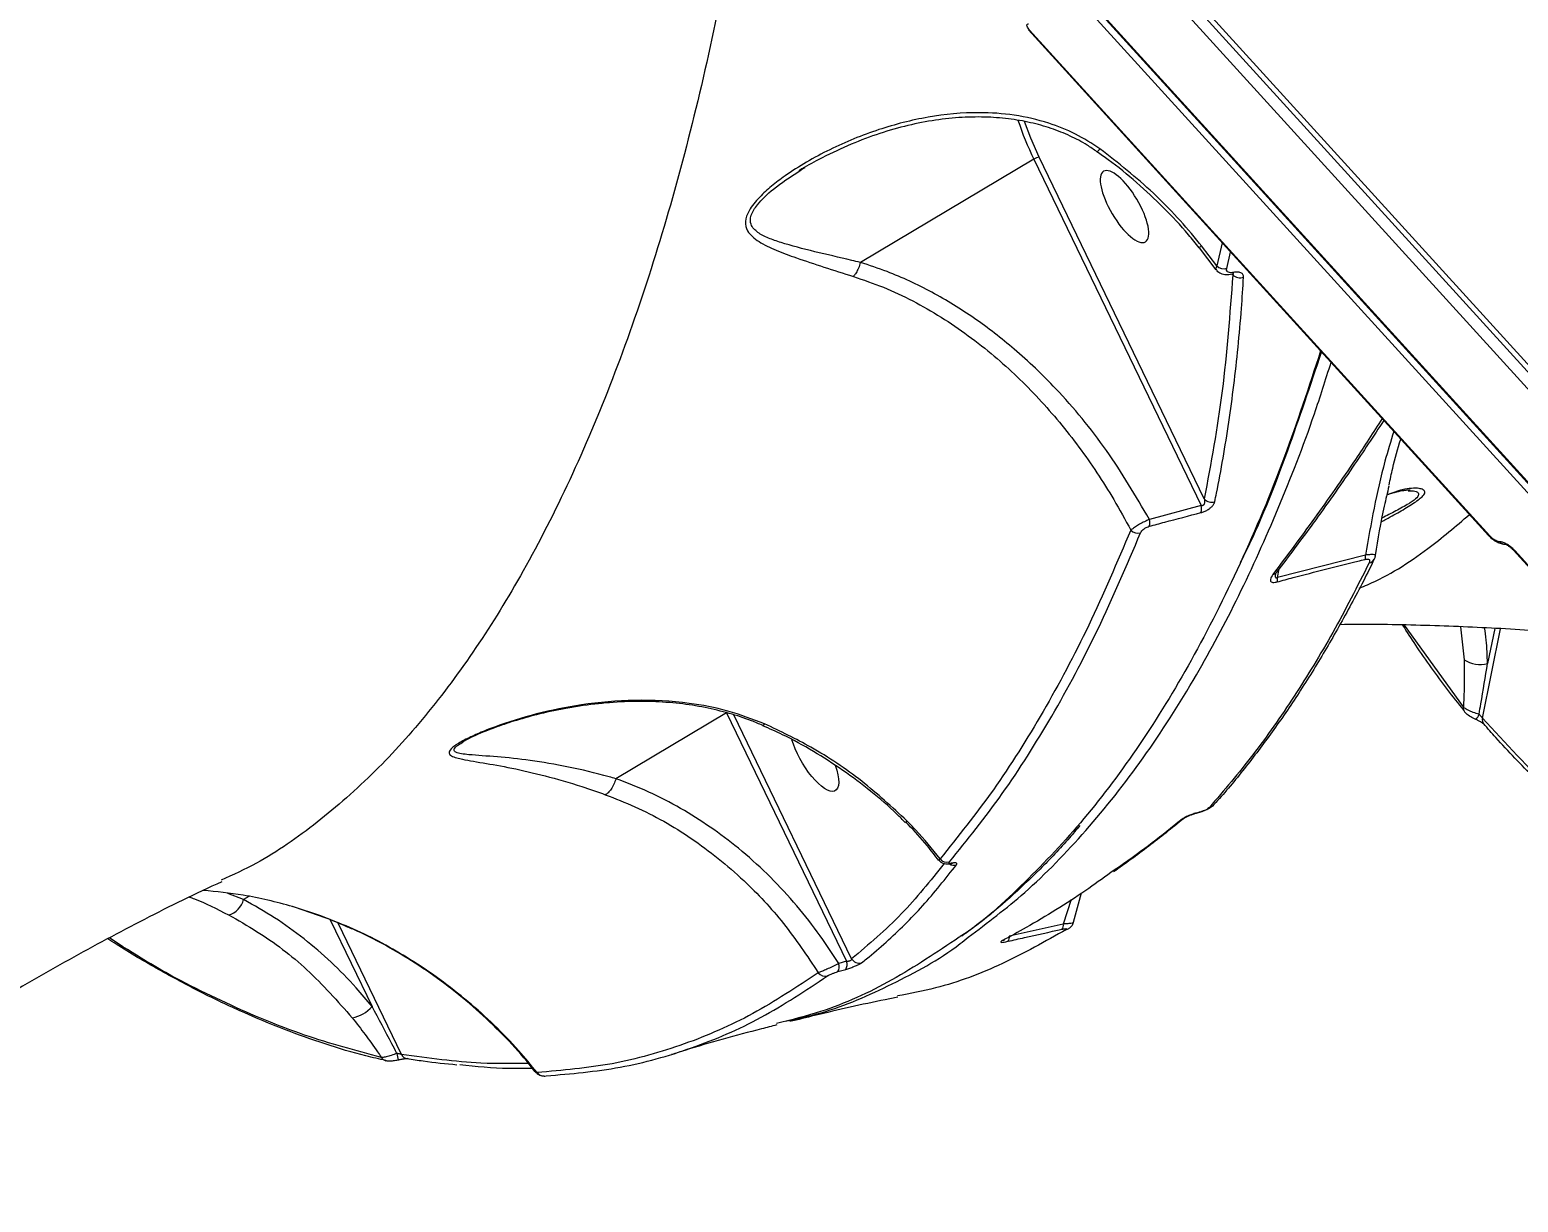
# Model space of a CAD drawing. Header units: millimetres. Extents: x -6028 to 5958, y -6064 to 4137.
# Drawn here: x 668.5 to 838.1, y -370.7 to -237.1 of the extents above; entities that cross this region are included whole.
import ezdxf

# ---------------------------------------------------------------- set-up
doc = ezdxf.new("R2010")
doc.units = ezdxf.units.MM
for name, color, linetype in [('DIKOM_ОБЪЕКТ', 7, 'Continuous'), ('DIKOM_РАЗМЕР_ЗОНА', 7, 'Continuous'), ('DIKOM_РАЗМЕР_ОБЪЕКТА', 7, 'Continuous')]:
    doc.layers.add(name, color=color, linetype=linetype)
doc.styles.add('style1', font='arial.ttf', dxfattribs={"width": 0.8})
doc.dimstyles.new('1-50', dxfattribs={"dimtxt": 300, "dimasz": 200, "dimexe": 100, "dimexo": 0, "dimgap": 100, "dimtad": 1, "dimtxsty": 'style1', "dimcen": 200, "dimclrd": 7, "dimclre": 7, "dimclrt": 7, "dimadec": 1, "dimazin": 2, "dimtfac": 1, "dimtmove": 0, "dimatfit": 2, "dimfxl": 0, "dimlwd": 25, "dimlwe": 18, "dimarcsym": 0})

# ---------------------------------------------------------------- blocks, each defined once
blk = doc.blocks.new('*D9')
at = {"layer": 'Defpoints', "color": 0, "transparency": 16777216}
for p in [(-6027.56, 1459.58), (4556.58, 1382.7), (4556.58, -5964.37)]:
    blk.add_point(p, dxfattribs=at)
at = {"layer": 'DIKOM_РАЗМЕР_ЗОНА', "color": 7, "lineweight": 18, "transparency": 16777216}
for p, q in [((-6027.56, 1459.58), (-6027.56, -6064.37)), ((4556.58, 1382.7), (4556.58, -6064.37))]:
    blk.add_line(p, q, dxfattribs=at)
at = {"layer": 'DIKOM_РАЗМЕР_ЗОНА', "color": 7, "lineweight": 25, "transparency": 16777216}
blk.add_line((-5827.56, -5964.37), (4356.58, -5964.37), dxfattribs=at)
at = {"layer": 'DIKOM_РАЗМЕР_ЗОНА', "color": 7, "transparency": 16777216}
for points in [[(-5827.56, -5931.03), (-5827.56, -5997.7), (-6027.56, -5964.37)], [(4356.58, -5931.03), (4356.58, -5997.7), (4556.58, -5964.37)]]:
    blk.add_solid(points, dxfattribs=at)
at = {"layer": 'DIKOM_РАЗМЕР_ЗОНА', "color": 7, "transparency": 16777216, "insert": (157.08, -5711.2), "char_height": 300, "attachment_point": 5, "style": 'style1'}
blk.add_mtext('10600', dxfattribs=at)
blk = doc.blocks.new('*D11')
at = {"layer": 'Defpoints', "color": 0, "transparency": 16777216}
for p in [(259.43, 2965.58), (1920.55, -3002.33), (4022.59, -3002.33)]:
    blk.add_point(p, dxfattribs=at)
at = {"layer": 'DIKOM_РАЗМЕР_ОБЪЕКТА', "color": 7, "lineweight": 18, "transparency": 16777216}
for p, q in [((259.43, 2965.58), (4122.59, 2965.58)), ((1920.55, -3002.33), (4122.59, -3002.33))]:
    blk.add_line(p, q, dxfattribs=at)
at = {"layer": 'DIKOM_РАЗМЕР_ОБЪЕКТА', "color": 7, "lineweight": 25, "transparency": 16777216}
blk.add_line((4022.59, 2765.58), (4022.59, -2802.33), dxfattribs=at)
at = {"layer": 'DIKOM_РАЗМЕР_ОБЪЕКТА', "color": 7, "transparency": 16777216}
for points in [[(3989.25, 2765.58), (4055.92, 2765.58), (4022.59, 2965.58)], [(3989.25, -2802.33), (4055.92, -2802.33), (4022.59, -3002.33)]]:
    blk.add_solid(points, dxfattribs=at)
at = {"layer": 'DIKOM_РАЗМЕР_ОБЪЕКТА', "color": 7, "transparency": 16777216, "insert": (3769.41, -24.42), "char_height": 300, "attachment_point": 5, "rotation": 90, "style": 'style1'}
blk.add_mtext('6000', dxfattribs=at)
blk = doc.blocks.new('*D12')
at = {"layer": 'Defpoints', "color": 0, "transparency": 16777216}
for p in [(3056.58, 1987.9), (-4027.97, 676.5), (3056.58, -3714.77)]:
    blk.add_point(p, dxfattribs=at)
at = {"layer": 'DIKOM_РАЗМЕР_ОБЪЕКТА', "color": 7, "lineweight": 18, "transparency": 16777216}
for p, q in [((3056.58, 1987.9), (3056.58, -3814.77)), ((-4027.97, 676.5), (-4027.97, -3814.77))]:
    blk.add_line(p, q, dxfattribs=at)
at = {"layer": 'DIKOM_РАЗМЕР_ОБЪЕКТА', "color": 7, "lineweight": 25, "transparency": 16777216}
blk.add_line((-3827.97, -3714.77), (2856.58, -3714.77), dxfattribs=at)
at = {"layer": 'DIKOM_РАЗМЕР_ОБЪЕКТА', "color": 7, "transparency": 16777216}
for points in [[(-3827.97, -3681.44), (-3827.97, -3748.11), (-4027.97, -3714.77)], [(2856.58, -3681.44), (2856.58, -3748.11), (3056.58, -3714.77)]]:
    blk.add_solid(points, dxfattribs=at)
at = {"layer": 'DIKOM_РАЗМЕР_ОБЪЕКТА', "color": 7, "transparency": 16777216, "insert": (20, -3461.6), "char_height": 300, "attachment_point": 5, "style": 'style1'}
blk.add_mtext('7100', dxfattribs=at)

msp = doc.modelspace()

# ---------------------------------------------------------------- linework, layer by layer
at = {"layer": 'DIKOM_ОБЪЕКТ', "color": 7, "linetype": 'Continuous', "lineweight": 15}
for p, q in [((739.758, -180.606), (1045.691, -516.736)), ((1046.571, -516.58), (740.638, -180.451)), ((1046.74, -516.625), (740.807, -180.495)), ((801.73, -234.022), (854.194, -291.664)), ((800.28, -235.265), (852.744, -292.907)), ((853.817, -292.138), (801.353, -234.495)), ((834.762, -294.749), (782.299, -237.107)), ((834.91, -294.795), (782.446, -237.153)), ((782.921, -251.846), (763.157, -263.622)), ((782.921, -251.846), (802.007, -291.338)), ((802.351, -290.556), (783.534, -251.62)), ((803.703, -264.462), (801.816, -261.939)), ((803.776, -264.025), (802.024, -261.713)), ((804.404, -261.395), (803.776, -264.025)), ((804.911, -264.294), (805.354, -262.438)), ((805.574, -264.974), (805.609, -265.028)), ((825.594, -289.661), (825.818, -289.667)), ((802.007, -291.338), (796.1, -292.901)), ((857.824, -318.638), (837.597, -296.414)), ((857.974, -318.684), (837.747, -296.46)), ((820.735, -296.977), (810.696, -299.544)), ((810.696, -299.544), (810.903, -298.526)), ((831.891, -314.274), (825.177, -304.959)), ((831.569, -305.165), (831.978, -308.898)), ((834.065, -315.541), (836.142, -305.375)), ((835.465, -305.328), (834.647, -309.331)), ((747.886, -314.953), (735.284, -322.461)), ((747.886, -314.953), (761.571, -343.27)), ((762.154, -342.982), (748.722, -315.19)), ((717.738, -318.345), (717.884, -318.253)), ((768.31, -327.402), (768.31, -327.403)), ((801.601, -326.335), (801.542, -326.38)), ((692.839, -336.235), (691.055, -335.53)), ((693.435, -335.88), (692.839, -336.235)), ((788.334, -335.516), (787.393, -338.859)), ((787.166, -336.24), (786.285, -339.028)), ((702.705, -338.527), (707.486, -348.421)), ((710.847, -353.881), (703.611, -338.91)), ((786.285, -339.028), (780.13, -340.406)), ((760.587, -344.448), (761.479, -344.185)), ((761.571, -343.27), (760.677, -343.534)), ((726.308, -355.944), (726.211, -355.976))]:
    msp.add_line(p, q, dxfattribs=at)
at = {"layer": 'DIKOM_ОБЪЕКТ', "color": 7, "linetype": 'Continuous', "lineweight": 15, "flags": 128}
for points in [[(783.534, -251.62), (782.57, -249.447), (781.872, -247.575)], [(768.451, -327.261), (768.353, -327.36), (768.311, -327.402), (768.31, -327.402)], [(773.445, -332.163), (773.515, -332.145), (773.635, -332.084)], [(779.36, -340.91), (779.501, -340.865), (779.578, -340.827)], [(727.093, -356.363), (727.179, -356.356), (727.318, -356.326)]]:
    msp.add_lwpolyline(points, dxfattribs=at)
at = {"layer": 'DIKOM_ОБЪЕКТ', "color": 7, "linetype": 'Continuous', "lineweight": 15}
for centre, radius, start, end in [((782.416, -236.99), 0.166, 225.95848, 280.38738), ((815.058, -236.211), 35.738, 198.2602, 205.9429), ((783.715, -253.057), 1.448, 97.16243, 123.23397), ((802.466, -262.349), 0.774, 124.79689, 149.33692), ((804.595, -263.095), 1.239, 228.6384, 284.76124), ((805.393, -264.696), 0.306, 289.04955, 347.71277), ((806.432, -264.229), 1.147, 224.1408, 290.61283), ((800.637, -291.695), 1.416, 341.79384, 14.62653), ((803.204, -289.836), 1.116, 220.1438, 287.94835), ((794.746, -293.279), 1.405, 342.71811, 15.61264), ((794.802, -293.32), 1.154, 224.59569, 284.76884), ((834.88, -294.631), 0.167, 225.13784, 280.24934), ((836.663, -294.921), 0.822, 221.15947, 268.13976), ((837.716, -296.296), 0.168, 224.0119, 280.95365), ((819.604, -297.117), 1.139, 342.30698, 7.06599), ((821.006, -297.082), 0.797, 281.07975, 333.13091), ((810.09, -298.529), 0.659, 277.27956, 322.25776), ((809.569, -299.716), 1.14, 344.16189, 8.70597), ((833.782, -306.222), 3.227, 236.00954, 285.53743), ((832.661, -314.369), 0.776, 172.98977, 216.11619), ((832.454, -314.778), 1.273, 313.04355, 344.87474), ((834.812, -315.743), 0.773, 164.83819, 219.23395), ((802.78, -324.909), 0.841, 281.75033, 318.24319), ((799.617, -326.407), 0.73, 279.69665, 309.59662), ((773.042, -330.941), 1.041, 219.03045, 285.04781), ((773.82, -331.297), 1.009, 240.5339, 286.70617), ((690.451, -335.619), 2.466, 286.01607, 345.52136), ((785.564, -339.17), 0.735, 322.63094, 11.17495), ((779.421, -340.562), 0.726, 323.71731, 12.42271), ((786.461, -338.811), 0.854, 281.64868, 301.87342), ((759.77, -343.906), 0.98, 326.42132, 22.33057), ((760.661, -343.641), 0.982, 326.30859, 22.15426), ((763.021, -342.468), 1.008, 210.66037, 285.05072), ((759.142, -343.979), 0.99, 216.57689, 285.31586), ((704.557, -345.905), 3.862, 279.95375, 319.34107), ((709.271, -353.767), 0.872, 210.99857, 255.21161), ((726.657, -350.362), 16.697, 191.77354, 194.42989), ((711.642, -353.54), 0.865, 203.22239, 259.09057), ((727.074, -355.455), 0.908, 212.56824, 271.21269)]:
    msp.add_arc(centre, radius, start, end, dxfattribs=at)
at = {"layer": 'DIKOM_ОБЪЕКТ', "color": 7, "linetype": 'Continuous', "lineweight": 15, "extrusion": (0, 0, -1)}
msp.add_ellipse((793.266, -257.253), major_axis=(-2.381, 4.016), ratio=0.3496586, dxfattribs=at)
for start_param, end_param in [(3.210211, 5.3683341), (2.051724, 3.210211)]:
    msp.add_ellipse((757.919, -319.804), major_axis=(-2.381, 4.016), ratio=0.3496586, start_param=start_param, end_param=end_param, dxfattribs=at)
at = {"layer": 'DIKOM_ОБЪЕКТ', "color": 7, "linetype": 'Continuous', "lineweight": 15}
for points, knots in [([(676.541, -169.463), (676.362, -169.579), (672.649, -171.982), (665.554, -176.921), (655.277, -184.296), (645.195, -191.962), (635.291, -199.874), (625.576, -208.04), (616.055, -216.452), (606.731, -225.106), (597.613, -234), (590.134, -241.643), (585.726, -246.35), (584.227, -247.951)], [0, 0, 0, 0, 0.0052945, 0.1098334, 0.2143714, 0.3189095, 0.4234469, 0.5279835, 0.6325205, 0.7370569, 0.8415928, 0.9461281, 1, 1, 1, 1]), ([(751.404, -208.177), (750.771, -212.627), (749.387, -222.345), (746.687, -236.442), (743.395, -250.526), (739.582, -263.838), (735.254, -276.313), (730.413, -287.875), (725.224, -298.154), (719.732, -307.175), (713.986, -314.988), (707.837, -321.832), (701.275, -327.567), (695.398, -331.694), (691.62, -333.415), (690.27, -334.03)], [0, 0, 0, 0, 0.0681865, 0.148901, 0.2296778, 0.3103914, 0.3934847, 0.4766462, 0.5597375, 0.6379134, 0.7161474, 0.7943216, 0.8747513, 0.9552477, 1, 1, 1, 1]), ([(782.446, -237.153), (782.38, -237.075), (782.249, -236.918), (782.146, -236.705), (782.131, -236.542), (782.196, -236.451), (782.282, -236.437), (782.316, -236.431)], [0, 0, 0, 0, 0.21423696, 0.42854257, 0.64312784, 0.85808844, 1, 1, 1, 1]), ([(790.464, -250.671), (789.546, -250.079), (787.709, -248.894), (784.402, -247.584), (780.709, -246.742), (776.074, -246.422), (770.849, -246.917), (765.124, -248.396), (759.582, -250.649), (755.56, -252.993), (752.999, -254.918), (751.54, -256.237), (750.407, -257.63), (749.934, -258.987), (750.26, -260.237), (751.533, -261.299), (753.509, -262.255), (756.021, -263.171), (758.949, -264.142), (761.218, -264.858), (762.353, -265.215)], [0, 0, 0, 0, 0.0482054, 0.0964664, 0.1564816, 0.2165949, 0.305093, 0.3937433, 0.4869544, 0.579989, 0.611337, 0.6426247, 0.6797843, 0.7100241, 0.7402884, 0.7862502, 0.8340966, 0.8820766, 0.9410321, 1, 1, 1, 1]), ([(790.123, -251.013), (789.753, -250.75), (788.788, -250.063), (787.032, -249.165), (784.877, -248.299), (782.519, -247.64), (779.984, -247.209), (777.243, -247.011), (774.327, -247.075), (771.264, -247.431), (768.115, -248.083), (764.897, -249.041), (761.622, -250.303), (758.735, -251.708), (756.867, -252.702), (756.159, -253.176), (756.124, -253.2)], [0, 0, 0, 0, 0.0368567, 0.0962694, 0.1591266, 0.2255762, 0.2959339, 0.3705098, 0.4524064, 0.5378756, 0.6276034, 0.7219229, 0.8208557, 0.9245703, 0.9962477, 1, 1, 1, 1]), ([(801.778, -261.972), (801.377, -261.465), (800.105, -259.859), (797.73, -257.356), (794.676, -254.504), (792.13, -252.39), (790.556, -251.314), (790.122, -251.017)], [0, 0, 0, 0, 0.1208297, 0.3829009, 0.6430553, 0.9015004, 1, 1, 1, 1]), ([(790.156, -250.965), (790.157, -250.975), (790.163, -251.004), (790.279, -250.886), (790.399, -250.749), (790.448, -250.69), (790.464, -250.671)], [0, 0, 0, 0, 0.2417526, 0.7288981, 0.9127873, 1, 1, 1, 1]), ([(802.024, -261.713), (801.954, -261.626), (800.263, -259.52), (796.658, -255.531), (792.543, -252.302), (790.464, -250.671)], [0, 0, 0, 0, 0.0209679, 0.5055777, 1, 1, 1, 1]), ([(756.157, -253.238), (756.286, -253.14), (756.507, -252.973), (756.766, -252.847), (756.872, -252.795)], [0, 0, 0, 0, 0.58784253, 1, 1, 1, 1]), ([(763.151, -263.629), (763.15, -263.629), (762.817, -263.548), (761.029, -263.126), (757.88, -262.384), (754.74, -261.596), (752.641, -260.863), (751.39, -260.235), (750.608, -259.419), (750.588, -258.643), (750.821, -257.887), (751.49, -256.813), (753.362, -255.051), (755.15, -253.891), (756.157, -253.238)], [0, 0, 0, 0, 0.0001606, 0.0400282, 0.2165297, 0.3963771, 0.4720637, 0.5490229, 0.6289929, 0.6885796, 0.695541, 0.7623381, 0.8662137, 1, 1, 1, 1]), ([(763.151, -263.629), (763.085, -263.845), (762.954, -264.278), (762.684, -264.795), (762.476, -265.083), (762.374, -265.193), (762.353, -265.215)], [0, 0, 0, 0, 0.34138, 0.682783, 0.9340564, 1, 1, 1, 1]), ([(763.157, -263.622), (763.156, -263.623), (763.154, -263.624), (763.152, -263.627), (763.151, -263.628), (763.151, -263.629)], [0, 0, 0, 0, 0.4264472, 0.7885712, 1, 1, 1, 1]), ([(796.1, -292.901), (794.534, -290.234), (791.403, -284.902), (786.084, -278.502), (780.943, -273.572), (776.198, -269.908), (771.347, -266.936), (766.959, -264.87), (764.173, -263.955), (763.157, -263.622)], [0, 0, 0, 0, 0.1992548, 0.3984547, 0.5429348, 0.67081, 0.7989904, 0.9267428, 1, 1, 1, 1]), ([(803.776, -264.025), (803.723, -264.137), (803.636, -264.318), (803.711, -264.406), (803.739, -264.439)], [0, 0, 0, 0, 0.6179004, 1, 1, 1, 1]), ([(805.49, -264.975), (805.276, -265.013), (804.847, -265.089), (804.277, -264.933), (803.877, -264.695), (803.761, -264.49), (803.735, -264.442)], [0, 0, 0, 0, 0.3206814, 0.6411494, 0.917342, 1, 1, 1, 1]), ([(805.693, -264.761), (805.652, -264.77), (805.489, -264.803), (805.234, -264.797), (805.009, -264.698), (804.884, -264.528), (804.902, -264.372), (804.911, -264.294)], [0, 0, 0, 0, 0.0798552, 0.3181886, 0.5556371, 0.7773607, 1, 1, 1, 1]), ([(806.836, -265.303), (806.824, -265.194), (806.8, -264.977), (806.537, -264.772), (806.16, -264.685), (805.838, -264.737), (805.693, -264.761)], [0, 0, 0, 0, 0.259186, 0.5177215, 0.7812419, 1, 1, 1, 1]), ([(762.353, -265.215), (763.498, -265.609), (766.964, -266.801), (772.444, -269.711), (778.365, -274.047), (783.592, -279.07), (788.137, -284.569), (791.554, -289.664), (793.345, -292.96), (793.981, -294.13)], [0, 0, 0, 0, 0.0853604, 0.2582642, 0.4312973, 0.5912955, 0.7518451, 0.911965, 1, 1, 1, 1]), ([(805.609, -265.028), (805.272, -269.518), (804.599, -278.513), (803.101, -286.537), (802.351, -290.556)], [0, 0, 0, 0, 0.4991751, 1, 1, 1, 1]), ([(803.548, -290.898), (803.615, -290.571), (803.953, -288.939), (804.763, -284.61), (805.785, -277.675), (806.486, -270.705), (806.758, -266.493), (806.836, -265.303)], [0, 0, 0, 0, 0.0413717, 0.2068739, 0.5381531, 0.8694377, 1, 1, 1, 1]), ([(805.71, -264.965), (805.711, -264.966), (805.729, -264.973), (805.666, -264.959), (805.574, -264.962), (805.496, -264.986), (805.489, -264.988)], [0, 0, 0, 0, 0.0099962, 0.503358, 0.9560411, 1, 1, 1, 1]), ([(815.618, -273.715), (814.28, -277.79), (811.459, -286.375), (806.511, -298.107), (800.996, -309.073), (795.042, -318.741), (788.721, -327.213), (781.865, -334.426), (777.08, -338.846), (774.455, -340.504), (774.421, -340.525)], [0, 0, 0, 0, 0.1322627, 0.2787069, 0.4250328, 0.5672262, 0.7095288, 0.8517221, 0.998045, 1, 1, 1, 1]), ([(806.486, -297.808), (806.615, -297.555), (808.577, -293.691), (811.72, -285.802), (814.46, -277.617), (815.726, -273.834)], [0, 0, 0, 0, 0.0363822, 0.5545884, 1, 1, 1, 1]), ([(775.457, -340.511), (777.626, -338.883), (782.278, -335.389), (788.924, -328.529), (795.466, -320.29), (801.249, -311.269), (806.359, -301.714), (810.837, -291.748), (814.336, -282.852), (816.189, -276.992), (816.811, -275.026)], [0, 0, 0, 0, 0.1268616, 0.2722337, 0.4173732, 0.5620577, 0.6864763, 0.811556, 0.936783, 1, 1, 1, 1]), ([(822.622, -281.411), (821.612, -282.98), (819.078, -286.911), (814.924, -292.832), (811.757, -297.065), (810.174, -299.182)], [0, 0, 0, 0, 0.249239, 0.6246192, 1, 1, 1, 1]), ([(822.824, -281.632), (821.643, -283.42), (818.992, -287.434), (814.919, -293.207), (812.001, -297.075), (810.605, -298.927)], [0, 0, 0, 0, 0.2953014, 0.6627176, 1, 1, 1, 1]), ([(823.959, -282.879), (823.61, -284.015), (822.175, -288.682), (821.355, -293.404), (820.735, -296.977)], [0, 0, 0, 0, 0.24325461, 1, 1, 1, 1]), ([(823.423, -288.992), (823.553, -288.353), (823.911, -286.6), (824.426, -284.859), (824.753, -283.752)], [0, 0, 0, 0, 0.3643029, 1, 1, 1, 1]), ([(823.405, -289.108), (823.221, -289.868), (822.587, -292.496), (822.141, -295.132), (821.824, -297.006)], [0, 0, 0, 0, 0.2890217, 1, 1, 1, 1]), ([(825.818, -289.667), (826.005, -289.664), (826.535, -289.655), (826.877, -289.921), (826.701, -290.395), (826.124, -290.837), (825.308, -291.348), (824.258, -291.92), (823.151, -292.481), (822.617, -292.752)], [0, 0, 0, 0, 0.1213842, 0.3429789, 0.4927987, 0.6414057, 0.6654396, 0.8386485, 1, 1, 1, 1]), ([(825.821, -289.569), (825.819, -289.569), (825.812, -289.568), (825.547, -289.566), (825.032, -289.631), (824.191, -289.797), (823.534, -290.014), (823.164, -290.136)], [0, 0, 0, 0, 0.0551502, 0.2073532, 0.4049334, 0.6639716, 1, 1, 1, 1]), ([(826.333, -290.995), (826.702, -290.722), (827.393, -290.212), (827.544, -289.758), (827.331, -289.497), (826.814, -289.351), (826.007, -289.348), (824.778, -289.514), (823.771, -289.888), (823.17, -290.112)], [0, 0, 0, 0, 0.1305915, 0.2444352, 0.3505803, 0.4593397, 0.614358, 0.7695316, 1, 1, 1, 1]), ([(801.982, -292.137), (802.108, -292.1), (802.361, -292.024), (802.738, -291.83), (803.065, -291.601), (803.328, -291.341), (803.49, -291.099), (803.531, -290.956), (803.548, -290.898)], [0, 0, 0, 0, 0.1643658, 0.3291799, 0.4897783, 0.6616267, 0.8613806, 1, 1, 1, 1]), ([(802.351, -290.556), (802.364, -290.613), (802.394, -290.747), (802.404, -290.945), (802.373, -291.115), (802.322, -291.216), (802.275, -291.274), (802.221, -291.316), (802.153, -291.342), (802.08, -291.35), (802.032, -291.342), (802.007, -291.338)], [0, 0, 0, 0, 0.1851996, 0.4305792, 0.6101857, 0.6934699, 0.7463964, 0.808356, 0.8667212, 0.9298828, 1, 1, 1, 1]), ([(822.535, -293.189), (822.723, -293.084), (823.518, -292.641), (824.901, -291.887), (825.849, -291.297), (826.333, -290.995)], [0, 0, 0, 0, 0.1311695, 0.5560995, 1, 1, 1, 1]), ([(796.1, -292.901), (795.916, -292.987), (795.547, -293.161), (794.98, -293.468), (794.48, -293.768), (794.155, -293.99), (794.023, -294.096), (793.981, -294.13)], [0, 0, 0, 0, 0.2221542, 0.4444323, 0.6651197, 0.8922856, 1, 1, 1, 1]), ([(796.088, -293.696), (796.676, -293.536), (798.637, -293), (800.604, -292.493), (801.982, -292.137)], [0, 0, 0, 0, 0.2996384, 1, 1, 1, 1]), ([(820.032, -300.737), (820.348, -300.61), (823.08, -299.516), (827.309, -296.829), (831.024, -293.688), (832.591, -292.364)], [0, 0, 0, 0, 0.0703734, 0.6078122, 1, 1, 1, 1]), ([(793.981, -294.13), (792.415, -297.804), (789.283, -305.152), (784.025, -314.964), (778.394, -323.94), (774.287, -329.045), (772.234, -331.597)], [0, 0, 0, 0, 0.2486152, 0.4972302, 0.7486149, 1, 1, 1, 1]), ([(773.312, -331.946), (775.347, -329.42), (779.416, -324.369), (785.043, -315.434), (790.337, -305.59), (793.51, -298.154), (795.097, -294.435)], [0, 0, 0, 0, 0.2486159, 0.4972339, 0.7486154, 1, 1, 1, 1]), ([(795.097, -294.435), (795.1, -294.426), (795.128, -294.36), (795.208, -294.236), (795.377, -294.064), (795.59, -293.909), (795.838, -293.777), (796.005, -293.723), (796.088, -293.696)], [0, 0, 0, 0, 0.0354664, 0.2573411, 0.4482176, 0.6281178, 0.8143809, 1, 1, 1, 1]), ([(836.692, -295.729), (836.667, -295.734), (836.516, -295.769), (836.191, -295.691), (835.719, -295.519), (835.193, -295.181), (834.906, -294.884), (834.774, -294.746)], [0, 0, 0, 0, 0.0361133, 0.212032, 0.466366, 0.7532987, 1, 1, 1, 1]), ([(836.044, -295.462), (835.98, -295.458), (835.853, -295.449), (835.594, -295.337), (835.32, -295.167), (835.082, -294.975), (834.959, -294.846), (834.91, -294.795)], [0, 0, 0, 0, 0.2151073, 0.4301435, 0.6449646, 0.8594622, 1, 1, 1, 1]), ([(821.831, -297.007), (821.84, -296.996), (821.878, -296.949), (821.675, -296.915), (821.26, -296.919), (820.894, -296.96), (820.735, -296.977)], [0, 0, 0, 0, 0.1088732, 0.4624816, 0.7654159, 1, 1, 1, 1]), ([(837.747, -296.46), (837.674, -296.384), (837.489, -296.191), (837.132, -295.903), (836.72, -295.649), (836.33, -295.483), (836.139, -295.469), (836.044, -295.462)], [0, 0, 0, 0, 0.1406029, 0.3550958, 0.5698509, 0.7849127, 1, 1, 1, 1]), ([(837.593, -296.414), (837.566, -296.383), (837.48, -296.287), (837.282, -296.113), (837.039, -295.936), (836.826, -295.815), (836.69, -295.756), (836.627, -295.74), (836.634, -295.741), (836.636, -295.742)], [0, 0, 0, 0, 0.0896697, 0.286698, 0.4977843, 0.6768936, 0.8264176, 0.9496973, 1, 1, 1, 1]), ([(821.159, -297.864), (819.794, -300.549), (817.064, -305.917), (812.622, -313.17), (807.951, -319.876), (804.618, -323.78), (802.951, -325.732)], [0, 0, 0, 0, 0.2491224, 0.4982446, 0.7491209, 1, 1, 1, 1]), ([(821.715, -297.442), (821.695, -297.485), (820.808, -299.385), (818.95, -302.895), (816.127, -307.948), (813.176, -312.69), (810.12, -317.166), (806.945, -321.322), (804.702, -324.081), (803.488, -325.371), (803.401, -325.463)], [0, 0, 0, 0, 0.0038037, 0.1678013, 0.3318482, 0.4959423, 0.6599237, 0.8237083, 0.9874046, 1, 1, 1, 1]), ([(810.665, -300.028), (811.277, -299.864), (814.334, -299.046), (817.676, -298.196), (820.408, -297.532), (820.689, -297.464)], [0, 0, 0, 0, 0.1831714, 0.9158855, 1, 1, 1, 1]), ([(820.689, -297.464), (820.749, -297.452), (820.872, -297.427), (821.035, -297.434), (821.158, -297.485), (821.246, -297.619), (821.194, -297.765), (821.159, -297.864)], [0, 0, 0, 0, 0.121288, 0.2523097, 0.411668, 0.5993892, 1, 1, 1, 1]), ([(821.847, -297.012), (821.844, -297.046), (821.832, -297.206), (821.766, -297.337), (821.713, -297.44)], [0, 0, 0, 0, 0.211187, 1, 1, 1, 1]), ([(810.174, -299.182), (810.045, -299.38), (809.862, -299.663), (809.898, -299.948), (810.042, -300.069), (810.288, -300.097), (810.5, -300.07), (810.631, -300.036), (810.665, -300.028)], [0, 0, 0, 0, 0.4029805, 0.5732939, 0.7451504, 0.8533911, 0.9617548, 1, 1, 1, 1]), ([(810.696, -299.544), (810.683, -299.553), (810.658, -299.572), (810.617, -299.593), (810.585, -299.6), (810.556, -299.599), (810.528, -299.587), (810.478, -299.522), (810.472, -299.353), (810.489, -299.178), (810.517, -299.066), (810.522, -299.046)], [0, 0, 0, 0, 0.0477122, 0.0969651, 0.1466257, 0.1619839, 0.2154042, 0.2863543, 0.5675706, 0.91928, 1, 1, 1, 1]), ([(846.502, -306.198), (845.563, -306.098), (841.813, -305.698), (835.141, -305.264), (826.513, -304.943), (820.721, -304.835), (817.795, -304.906), (817.791, -304.906)], [0, 0, 0, 0, 0.1013613, 0.4045695, 0.7039063, 0.999528, 1, 1, 1, 1]), ([(831.944, -314.65), (831.322, -313.868), (829.438, -311.498), (827.117, -308.263), (825.471, -305.717), (824.98, -304.957)], [0, 0, 0, 0, 0.2568649, 0.778361, 1, 1, 1, 1]), ([(834.647, -309.331), (834.618, -308.434), (834.573, -307.064), (834.384, -305.731), (834.318, -305.271)], [0, 0, 0, 0, 0.6547846, 1, 1, 1, 1]), ([(831.978, -308.898), (831.997, -310.44), (832.019, -312.219), (831.906, -314.033), (831.891, -314.274)], [0, 0, 0, 0, 0.8666444, 1, 1, 1, 1]), ([(833.683, -315.11), (833.753, -314.713), (834.093, -312.784), (834.402, -310.86), (834.647, -309.331)], [0, 0, 0, 0, 0.20607635, 1, 1, 1, 1]), ([(752.239, -316.205), (750.849, -315.677), (748.066, -314.62), (743.068, -313.68), (737.447, -313.386), (731.608, -313.904), (726.206, -315.002), (722.332, -316.203), (719.692, -317.246), (718.113, -317.975), (716.808, -318.724), (716.186, -319.344), (716.291, -319.735), (716.768, -319.99), (717.902, -320.29), (720.04, -320.644), (723.397, -321.209), (727.166, -322.092), (730.791, -323.134), (733.172, -323.966), (734.072, -324.281)], [0, 0, 0, 0, 0.06406555, 0.12823927, 0.21707126, 0.30603178, 0.38334386, 0.46048202, 0.49015575, 0.51974249, 0.55054511, 0.58164165, 0.60871097, 0.6342418, 0.65984998, 0.73165381, 0.80370042, 0.87901264, 0.95427806, 1, 1, 1, 1]), ([(752.025, -316.401), (751.597, -316.213), (750.364, -315.671), (748.163, -314.976), (745.42, -314.306), (742.489, -313.849), (739.414, -313.637), (736.18, -313.655), (732.812, -313.924), (729.459, -314.434), (726.371, -315.111), (723.713, -315.857), (721.589, -316.577), (719.952, -317.222), (718.802, -317.742), (718.072, -318.116), (717.812, -318.28), (717.729, -318.332)], [0, 0, 0, 0, 0.0382524, 0.1100186, 0.186092, 0.2661238, 0.3493615, 0.4357151, 0.5290725, 0.6258895, 0.7157752, 0.7921791, 0.8596934, 0.9120024, 0.9521341, 0.9846613, 1, 1, 1, 1]), ([(833.683, -315.11), (833.46, -315.048), (833.014, -314.922), (832.433, -314.67), (832.063, -314.446), (831.934, -314.317), (831.891, -314.274)], [0, 0, 0, 0, 0.286482, 0.5730607, 0.8569611, 1, 1, 1, 1]), ([(833.499, -315.78), (833.384, -315.733), (833.072, -315.606), (832.56, -315.308), (832.201, -315.068), (832.065, -314.856), (832.051, -314.834)], [0, 0, 0, 0, 0.20176142, 0.54663396, 0.95200245, 1, 1, 1, 1]), ([(834.065, -315.541), (834.059, -315.532), (834.03, -315.491), (833.953, -315.394), (833.825, -315.252), (833.731, -315.158), (833.683, -315.11)], [0, 0, 0, 0, 0.0804757, 0.3667752, 0.6762201, 1, 1, 1, 1]), ([(847.748, -328.999), (845.828, -327.328), (841.176, -323.282), (836.696, -318.405), (834.065, -315.541)], [0, 0, 0, 0, 0.4128457, 1, 1, 1, 1]), ([(768.259, -327.453), (767.947, -327.133), (766.712, -325.867), (764.343, -323.865), (761.172, -321.46), (757.809, -319.314), (754.754, -317.614), (752.78, -316.752), (752.018, -316.419)], [0, 0, 0, 0, 0.06770471, 0.26747087, 0.46850874, 0.67046734, 0.87292853, 1, 1, 1, 1]), ([(752.067, -316.304), (752.076, -316.315), (752.1, -316.346), (752.172, -316.281), (752.227, -316.218), (752.239, -316.205)], [0, 0, 0, 0, 0.3037851, 0.8482303, 1, 1, 1, 1]), ([(768.451, -327.261), (766.772, -325.712), (763.38, -322.583), (757.879, -318.902), (754.018, -317.055), (752.239, -316.205)], [0, 0, 0, 0, 0.346004, 0.6987428, 1, 1, 1, 1]), ([(834.218, -316.238), (834.219, -316.239), (834.223, -316.245), (834.193, -316.213), (834.111, -316.146), (833.952, -316.034), (833.701, -315.887), (833.471, -315.77), (833.339, -315.716), (833.323, -315.709)], [0, 0, 0, 0, 0.0268224, 0.1408082, 0.2805953, 0.4599366, 0.6884301, 0.9601287, 1, 1, 1, 1]), ([(847.798, -329.707), (846.669, -328.716), (844.032, -326.4), (839.964, -322.397), (836.568, -318.892), (834.679, -316.733), (834.227, -316.216)], [0, 0, 0, 0, 0.2444136, 0.5709594, 0.8973453, 1, 1, 1, 1]), ([(735.278, -322.468), (735.277, -322.468), (735.015, -322.395), (733.164, -321.864), (729.795, -321.063), (725.529, -320.34), (721.674, -319.936), (719.088, -319.788), (717.643, -319.626), (716.992, -319.471), (716.734, -319.204), (716.965, -318.885), (717.295, -318.605), (717.548, -318.457), (717.738, -318.345)], [0, 0, 0, 0, 0.0001299, 0.0291736, 0.2079608, 0.3906122, 0.5623678, 0.7374597, 0.7955352, 0.8546449, 0.9124534, 0.9600129, 0.9699617, 1, 1, 1, 1]), ([(735.278, -322.468), (735.205, -322.681), (735.057, -323.109), (734.739, -323.67), (734.422, -324.055), (734.197, -324.224), (734.094, -324.271), (734.072, -324.281)], [0, 0, 0, 0, 0.2525312, 0.5050698, 0.7575712, 0.9487111, 1, 1, 1, 1]), ([(735.284, -322.461), (735.283, -322.462), (735.281, -322.464), (735.279, -322.466), (735.279, -322.467), (735.278, -322.468)], [0, 0, 0, 0, 0.4457908, 0.82063, 1, 1, 1, 1]), ([(760.677, -343.534), (759.882, -342.311), (758.293, -339.866), (755.551, -336.455), (752.55, -333.263), (748.358, -329.513), (743.821, -326.393), (739.061, -323.915), (736.543, -322.946), (735.284, -322.461)], [0, 0, 0, 0, 0.1264503, 0.252899, 0.3828688, 0.5128374, 0.75311, 0.8765545, 1, 1, 1, 1]), ([(734.072, -324.281), (735.205, -324.72), (738.611, -326.04), (744.03, -329.135), (749.684, -333.683), (754.542, -338.859), (757.071, -342.654), (758.347, -344.569)], [0, 0, 0, 0, 0.1161116, 0.3488615, 0.5873476, 0.791864, 1, 1, 1, 1]), ([(803.404, -325.465), (803.392, -325.481), (803.313, -325.585), (803.072, -325.762), (802.664, -325.999), (802.098, -326.23), (801.716, -326.331), (801.542, -326.377)], [0, 0, 0, 0, 0.0282653, 0.1919724, 0.4797024, 0.7633218, 1, 1, 1, 1]), ([(802.951, -325.732), (802.931, -325.753), (802.862, -325.82), (802.655, -325.95), (802.328, -326.102), (801.963, -326.239), (801.722, -326.303), (801.601, -326.335)], [0, 0, 0, 0, 0.1043216, 0.3453114, 0.5759671, 0.7877356, 1, 1, 1, 1]), ([(772.1, -331.789), (771.663, -331.218), (770.566, -329.788), (769.274, -328.343), (768.4, -327.499), (768.305, -327.408)], [0, 0, 0, 0, 0.3718027, 0.9319639, 1, 1, 1, 1]), ([(772.234, -331.597), (771.337, -330.477), (770.136, -328.978), (768.792, -327.608), (768.451, -327.261)], [0, 0, 0, 0, 0.7468268, 1, 1, 1, 1]), ([(799.74, -327.127), (799.462, -327.352), (798.076, -328.479), (795.411, -330.587), (793, -332.262), (791.713, -333.156)], [0, 0, 0, 0, 0.10432686, 0.5216378, 1, 1, 1, 1]), ([(799.982, -327.023), (798.666, -328.09), (796.024, -330.233), (793.351, -332.13), (792.009, -333.082)], [0, 0, 0, 0, 0.4980245, 1, 1, 1, 1]), ([(801.601, -326.335), (801.428, -326.381), (801.081, -326.473), (800.562, -326.669), (800.069, -326.896), (799.854, -327.046), (799.74, -327.127)], [0, 0, 0, 0, 0.2322219, 0.4640323, 0.7140111, 1, 1, 1, 1]), ([(801.538, -326.382), (801.525, -326.385), (801.405, -326.41), (801.123, -326.494), (800.724, -326.636), (800.373, -326.794), (800.168, -326.908), (800.083, -326.969), (800.083, -326.969), (800.083, -326.969)], [0, 0, 0, 0, 0.0227693, 0.2059563, 0.4231331, 0.664762, 0.8466709, 0.9670617, 1, 1, 1, 1]), ([(788.159, -327.81), (787.773, -328.272), (786.307, -330.031), (783.652, -332.792), (780.192, -336.068), (777.212, -338.602), (775.352, -339.936), (774.716, -340.393)], [0, 0, 0, 0, 0.0920459, 0.3503578, 0.6082729, 0.8660461, 1, 1, 1, 1]), ([(772.688, -332.139), (771.116, -334.107), (767.884, -338.154), (764.099, -341.344), (762.154, -342.982)], [0, 0, 0, 0, 0.48628079, 1, 1, 1, 1]), ([(763.282, -343.441), (763.473, -343.29), (764.428, -342.533), (766.828, -340.477), (770.335, -337.034), (772.851, -333.854), (774.11, -332.263)], [0, 0, 0, 0, 0.0480664, 0.2403261, 0.6198844, 1, 1, 1, 1]), ([(772.234, -331.597), (772.17, -331.66), (772.088, -331.742), (772.132, -331.753), (772.142, -331.756)], [0, 0, 0, 0, 0.7727702, 1, 1, 1, 1]), ([(773.443, -332.154), (773.268, -332.181), (772.995, -332.225), (772.592, -332.131), (772.306, -331.985), (772.186, -331.826), (772.138, -331.763)], [0, 0, 0, 0, 0.3979141, 0.6228417, 0.8500405, 1, 1, 1, 1]), ([(773.635, -332.084), (773.584, -332.092), (773.454, -332.111), (773.317, -332.1), (773.248, -332.048), (773.291, -331.98), (773.312, -331.946)], [0, 0, 0, 0, 0.18346114, 0.46260892, 0.73092169, 1, 1, 1, 1]), ([(773.553, -332.15), (773.554, -332.15), (773.561, -332.15), (773.529, -332.15), (773.469, -332.16), (773.438, -332.165)], [0, 0, 0, 0, 0.0715634, 0.5066635, 1, 1, 1, 1]), ([(774.11, -332.263), (774.134, -332.216), (774.182, -332.121), (774.052, -332.054), (773.846, -332.052), (773.682, -332.077), (773.635, -332.084)], [0, 0, 0, 0, 0.2927953, 0.5849934, 0.8819428, 1, 1, 1, 1]), ([(690.351, -334.199), (688.863, -334.895), (684.44, -336.962), (677.217, -340.715), (668.689, -345.429), (660.322, -350.44), (652.598, -355.364), (647.727, -358.755), (645.542, -360.277)], [0, 0, 0, 0, 0.0958443, 0.2847572, 0.4731354, 0.6608579, 0.847819, 1, 1, 1, 1]), ([(791.713, -333.156), (790.755, -333.85), (787.556, -336.166), (783.427, -338.667), (780.256, -340.415), (779.36, -340.91)], [0, 0, 0, 0, 0.2346133, 0.7836238, 1, 1, 1, 1]), ([(686.66, -335.946), (686.854, -336.013), (688.26, -336.5), (689.802, -337.3), (691.131, -337.989)], [0, 0, 0, 0, 0.1382045, 1, 1, 1, 1]), ([(698.428, -337.02), (696.559, -336.533), (693.222, -335.662), (689.757, -335.343), (688.232, -335.202)], [0, 0, 0, 0, 0.56014367, 1, 1, 1, 1]), ([(707.486, -348.421), (706.885, -347.699), (705.407, -345.922), (702.836, -343.321), (699.734, -340.656), (696.41, -338.248), (694.029, -336.906), (692.839, -336.235)], [0, 0, 0, 0, 0.1444211, 0.3552527, 0.566081, 0.7830377, 1, 1, 1, 1]), ([(704.525, -339.295), (703.724, -338.943), (701.716, -338.061), (699.636, -337.413), (698.387, -337.024)], [0, 0, 0, 0, 0.3992481, 1, 1, 1, 1]), ([(726.308, -355.944), (725.612, -355.106), (723.209, -352.213), (718.499, -347.684), (712.134, -343.058), (705.39, -339.382), (700.765, -337.813), (698.428, -337.02)], [0, 0, 0, 0, 0.0953045, 0.3289403, 0.5680101, 0.7817926, 1, 1, 1, 1]), ([(691.131, -337.989), (692.204, -338.594), (695.349, -340.369), (700.26, -344.097), (703.556, -347.823), (705.224, -349.709)], [0, 0, 0, 0, 0.20355, 0.5968351, 1, 1, 1, 1]), ([(726.183, -355.998), (725.832, -355.545), (724.641, -354.006), (722.368, -351.574), (719.389, -348.719), (716.204, -346.098), (712.866, -343.719), (709.386, -341.627), (706.602, -340.151), (704.947, -339.469), (704.525, -339.295)], [0, 0, 0, 0, 0.0620669, 0.2108388, 0.3596564, 0.5085175, 0.6571781, 0.8038349, 0.9499795, 1, 1, 1, 1]), ([(787.422, -338.866), (787.423, -338.866), (787.456, -338.883), (787.308, -338.919), (786.97, -338.971), (786.575, -339.007), (786.335, -339.024), (786.285, -339.028)], [0, 0, 0, 0, 0.00446337, 0.32559033, 0.6312571, 0.92347521, 1, 1, 1, 1]), ([(787.418, -338.864), (787.397, -338.937), (787.354, -339.091), (787.22, -339.283), (787.065, -339.433), (786.961, -339.508), (786.913, -339.536), (786.912, -339.536)], [0, 0, 0, 0, 0.2418711, 0.5078468, 0.7509957, 0.9946707, 1, 1, 1, 1]), ([(709.062, -354.573), (708.305, -354.406), (706.017, -353.901), (702.144, -352.727), (697.452, -351.071), (692.721, -349.096), (687.958, -346.83), (683.153, -344.235), (679.613, -342.185), (677.665, -340.909), (677.343, -340.698)], [0, 0, 0, 0, 0.0739704, 0.2235306, 0.3731891, 0.5225898, 0.6715893, 0.8206936, 0.9703671, 1, 1, 1, 1]), ([(708.523, -354.216), (705.619, -353.448), (699.81, -351.912), (690.83, -348.135), (683.402, -344.406), (678.916, -341.493), (677.538, -340.598)], [0, 0, 0, 0, 0.2890619, 0.5781242, 0.8704066, 1, 1, 1, 1]), ([(774.421, -340.525), (771.888, -342.225), (766.789, -345.644), (759.799, -348.828), (755.267, -349.95), (753.582, -350.367)], [0, 0, 0, 0, 0.38285316, 0.77056957, 1, 1, 1, 1]), ([(754.597, -350.091), (755.97, -349.801), (760.167, -348.915), (766.806, -345.919), (772.385, -342.978), (775.145, -340.761), (775.457, -340.511)], [0, 0, 0, 0, 0.1857126, 0.567813, 0.9511152, 1, 1, 1, 1]), ([(786.633, -339.648), (784.22, -341.007), (779.393, -343.726), (772.941, -346.166), (768.841, -346.939), (767.384, -347.214)], [0, 0, 0, 0, 0.3919788, 0.783961, 1, 1, 1, 1]), ([(779.36, -340.91), (779.272, -340.964), (779.126, -341.054), (779.179, -341.113), (779.38, -341.111), (779.685, -341.063), (779.91, -341.013), (780.006, -340.992)], [0, 0, 0, 0, 0.3038367, 0.5023385, 0.7016905, 0.8732512, 1, 1, 1, 1]), ([(779.579, -340.829), (779.563, -340.837), (779.535, -340.851), (779.541, -340.848), (779.544, -340.846)], [0, 0, 0, 0, 0.54336435, 1, 1, 1, 1]), ([(780.006, -340.992), (780.619, -340.85), (782.666, -340.376), (784.714, -339.929), (786.148, -339.616)], [0, 0, 0, 0, 0.2996272, 1, 1, 1, 1]), ([(786.148, -339.616), (786.202, -339.605), (786.339, -339.577), (786.536, -339.548), (786.678, -339.547), (786.726, -339.579), (786.666, -339.623), (786.633, -339.648)], [0, 0, 0, 0, 0.1207518, 0.3075838, 0.522935, 0.7375045, 1, 1, 1, 1]), ([(760.677, -343.534), (760.483, -343.63), (760.095, -343.822), (759.476, -344.11), (758.924, -344.352), (758.548, -344.502), (758.4, -344.551), (758.347, -344.569)], [0, 0, 0, 0, 0.2223512, 0.4448615, 0.6638329, 0.8806564, 1, 1, 1, 1]), ([(759.404, -344.934), (759.432, -344.915), (759.499, -344.871), (759.686, -344.778), (759.957, -344.663), (760.278, -344.545), (760.484, -344.48), (760.587, -344.448)], [0, 0, 0, 0, 0.148773, 0.3486812, 0.5573266, 0.7790472, 1, 1, 1, 1]), ([(761.479, -344.185), (761.628, -344.14), (761.928, -344.048), (762.397, -343.876), (762.805, -343.707), (763.118, -343.554), (763.229, -343.478), (763.282, -343.441)], [0, 0, 0, 0, 0.2064351, 0.4133609, 0.6142011, 0.8135156, 1, 1, 1, 1]), ([(762.154, -342.982), (762.148, -343.016), (762.135, -343.083), (762.06, -343.17), (761.975, -343.221), (761.891, -343.253), (761.821, -343.269), (761.703, -343.282), (761.629, -343.276), (761.571, -343.27)], [0, 0, 0, 0, 0.2065734, 0.4048598, 0.5396026, 0.5905625, 0.7294284, 0.7856962, 1, 1, 1, 1]), ([(758.347, -344.569), (755.884, -346.207), (750.96, -349.483), (743.091, -352.867), (734.909, -355.205), (729.175, -355.697), (726.308, -355.944)], [0, 0, 0, 0, 0.2484766, 0.4969521, 0.7484763, 1, 1, 1, 1]), ([(727.318, -356.326), (730.155, -356.083), (735.828, -355.598), (743.995, -353.289), (751.913, -349.91), (756.907, -346.593), (759.404, -344.934)], [0, 0, 0, 0, 0.2484767, 0.496954, 0.7484755, 1, 1, 1, 1]), ([(767.415, -347.374), (766.937, -347.465), (763.814, -348.066), (759.703, -349.011), (756.055, -349.914), (755.115, -350.147)], [0, 0, 0, 0, 0.1184064, 0.7727192, 1, 1, 1, 1]), ([(710.311, -353.769), (710.12, -353.399), (709.194, -351.605), (708.242, -349.83), (707.486, -348.421)], [0, 0, 0, 0, 0.2060676, 1, 1, 1, 1]), ([(705.224, -349.709), (706.211, -350.978), (707.348, -352.442), (708.385, -354.008), (708.523, -354.216)], [0, 0, 0, 0, 0.86663973, 1, 1, 1, 1]), ([(753.622, -350.521), (753.043, -350.669), (749.524, -351.567), (745.513, -352.655), (742.132, -353.74), (741.63, -353.901)], [0, 0, 0, 0, 0.1437719, 0.8729348, 1, 1, 1, 1]), ([(710.311, -353.769), (710.096, -353.85), (709.667, -354.013), (709.091, -354.17), (708.713, -354.23), (708.571, -354.22), (708.523, -354.216)], [0, 0, 0, 0, 0.286508, 0.5730819, 0.8569963, 1, 1, 1, 1]), ([(710.662, -354.481), (710.547, -354.508), (710.246, -354.579), (709.722, -354.647), (709.348, -354.687), (709.106, -354.615), (709.06, -354.602)], [0, 0, 0, 0, 0.19834352, 0.52162707, 0.91031915, 1, 1, 1, 1]), ([(710.847, -353.881), (710.838, -353.878), (710.798, -353.865), (710.69, -353.838), (710.511, -353.801), (710.378, -353.779), (710.311, -353.769)], [0, 0, 0, 0, 0.0803236, 0.366905, 0.6762836, 1, 1, 1, 1]), ([(711.499, -354.393), (711.499, -354.393), (711.507, -354.401), (711.477, -354.386), (711.398, -354.392), (711.224, -354.399), (710.94, -354.435), (710.671, -354.481), (710.512, -354.518), (710.487, -354.524)], [0, 0, 0, 0, 0.0001745, 0.1014559, 0.2354248, 0.4149369, 0.6535702, 0.9437354, 1, 1, 1, 1]), ([(725.326, -354.911), (723.536, -354.936), (718.904, -354.998), (713.91, -354.306), (710.847, -353.881)], [0, 0, 0, 0, 0.3865829, 1, 1, 1, 1]), ([(717.159, -355.094), (715.89, -354.975), (714.028, -354.8), (712.096, -354.47), (711.481, -354.365)], [0, 0, 0, 0, 0.6817447, 1, 1, 1, 1]), ([(717.474, -355.046), (719.348, -355.232), (722.177, -355.512), (724.845, -355.46), (725.745, -355.443)], [0, 0, 0, 0, 0.6626765, 1, 1, 1, 1]), ([(727.093, -356.357), (727.058, -356.36), (726.963, -356.368), (726.743, -356.338), (726.485, -356.23), (726.291, -356.102), (726.226, -355.992), (726.215, -355.973)], [0, 0, 0, 0, 0.1382295, 0.3801571, 0.6408436, 0.9397835, 1, 1, 1, 1])]:
    msp.add_open_spline(points, degree=3, knots=knots, dxfattribs=at)

# ---------------------------------------------------------------- dimensions: what is measured, and where the dimension line sits
at = {"layer": 'DIKOM_РАЗМЕР_ЗОНА'}
dim = msp.add_linear_dim(base=(4556.575, -5964.368), p1=(-6027.562, 1459.576), p2=(4556.575, 1382.704), text='10600', dimstyle='1-50', dxfattribs=at)
dim.commit()
dim.dimension.update_dxf_attribs({"geometry": '*D9', "text_midpoint": (157.08, -5964.368), "dimtype": 160})
at = {"layer": 'DIKOM_РАЗМЕР_ОБЪЕКТА'}
dim = msp.add_linear_dim(base=(4022.586, -3002.33), p1=(259.433, 2965.575), p2=(1920.546, -3002.33), angle=90, text='6000', dimstyle='1-50', dxfattribs=at)
dim.commit()
dim.dimension.update_dxf_attribs({"geometry": '*D11', "text_midpoint": (4022.586, -24.423), "dimtype": 160})
dim = msp.add_linear_dim(base=(3056.575, -3714.774), p1=(-4027.972, 676.501), p2=(3056.575, 1987.897), text='7100', dimstyle='1-50', dxfattribs=at)
dim.commit()
dim.dimension.update_dxf_attribs({"geometry": '*D12', "text_midpoint": (20, -3714.774), "dimtype": 160})

doc.saveas('drawing.dxf')
